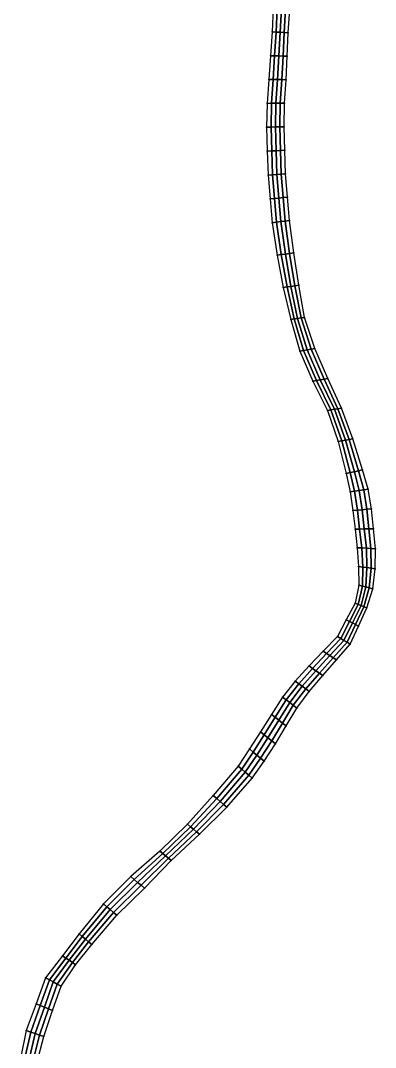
# Model space of a CAD drawing. Extents: x 380707 to 407438, y 6452841 to 6483357.
# Drawn here: x 405006 to 405661, y 6475747 to 6477642 of the extents above; entities that cross this region are included whole.
import ezdxf

# ---------------------------------------------------------------- set-up
doc = ezdxf.new("R2010")
doc.units = 0
for name, color, linetype in [('MESH_BOUND', 25, 'CONTINUOUS'), ('MESH_ELEMS', 18, 'CONTINUOUS'), ('MESH_NODES', 18, 'CONTINUOUS')]:
    doc.layers.add(name, color=color, linetype=linetype)

msp = doc.modelspace()

# ---------------------------------------------------------------- linework, layer by layer
at = {"layer": 'MESH_BOUND', "color": 25}
for points in [[(405472.218, 6477664.85, 0.608), (405470.573, 6477620.76, 0.78)], [(405500.307, 6477619.12, 1.784), (405503.106, 6477662.41, 1.919)], [(405470.573, 6477620.76, 0.78), (405467.422, 6477576.77, 0.988)], [(405498.585, 6477575.77, 1.613), (405500.307, 6477619.12, 1.784)], [(405467.422, 6477576.77, 0.988), (405464.305, 6477532.76, 0.468)], [(405496.197, 6477532.46, 1.272), (405498.585, 6477575.77, 1.613)], [(405464.305, 6477532.76, 0.468), (405461.235, 6477488.76, 1.06)], [(405493.631, 6477489.15, 0.99), (405496.197, 6477532.46, 1.272)], [(405461.235, 6477488.76, 1.06), (405460.431, 6477444.7, 0.679)], [(405492.87, 6477445.81, 1.375), (405493.631, 6477489.15, 0.99)], [(405460.431, 6477444.7, 0.679), (405461.71, 6477400.61, 1)], [(405493.812, 6477402.44, 1.758), (405492.87, 6477445.81, 1.375)], [(405461.71, 6477400.61, 1), (405463.387, 6477356.54, 1.253)], [(405495.223, 6477359.09, 1.522), (405493.812, 6477402.44, 1.758)], [(405463.387, 6477356.54, 1.253), (405466.972, 6477312.57, 1.178)], [(405498.837, 6477315.86, 1.673), (405495.223, 6477359.09, 1.522)], [(405502.451, 6477272.63, 1.532), (405498.837, 6477315.86, 1.673)], [(405466.972, 6477312.57, 1.178), (405470.557, 6477268.6, 0.507)], [(405470.557, 6477268.6, 0.507), (405479.779, 6477208.66, 0.664)], [(405510.52, 6477212.85, 1.692), (405502.451, 6477272.63, 1.532)], [(405479.779, 6477208.66, 0.664), (405491.099, 6477149.13, 0.308)], [(405519.581, 6477153.21, 1.853), (405510.52, 6477212.85, 1.692)], [(405491.099, 6477149.13, 0.308), (405504.892, 6477090.08, 0.197)], [(405530.393, 6477093.91, 1.367), (405519.581, 6477153.21, 1.853)], [(405504.892, 6477090.08, 0.197), (405521.818, 6477031.85, 0.189)], [(405549.221, 6477036.6, 1.727), (405530.393, 6477093.91, 1.367)], [(405521.818, 6477031.85, 0.189), (405545.511, 6476976.33, 0.289)], [(405573.283, 6476981.41, 2.3), (405549.221, 6477036.6, 1.727)], [(405545.511, 6476976.33, 0.289), (405572.571, 6476922.13, 0.177)], [(405598.616, 6476926.71, 1.267), (405573.283, 6476981.41, 2.3)], [(405572.571, 6476922.13, 0.177), (405592.572, 6476864.88, 0.177)], [(405619.799, 6476870.23, 1.113), (405598.616, 6476926.71, 1.267)], [(405592.572, 6476864.88, 0.177), (405607.22, 6476806.13, 0.879)], [(405637.546, 6476812.6, 1.472), (405619.799, 6476870.23, 1.113)], [(405607.22, 6476806.13, 0.879), (405614.505, 6476772.25, 0.415)], [(405647.895, 6476777.07, 1.746), (405637.546, 6476812.6, 1.472)], [(405614.505, 6476772.25, 0.415), (405619.534, 6476737.99, 0.787)], [(405653.66, 6476740.64, 1.494), (405647.895, 6476777.07, 1.746)], [(405619.534, 6476737.99, 0.787), (405623.633, 6476703.58, 0.702)], [(405657.47, 6476703.83, 1), (405653.66, 6476740.64, 1.494)], [(405623.633, 6476703.58, 0.702), (405627.731, 6476669.16, 1.056)], [(405661.28, 6476667.02, 0.587), (405657.47, 6476703.83, 1)], [(405627.731, 6476669.16, 1.056), (405630.077, 6476634.6, 0.653)], [(405660.735, 6476630.09, 1.46), (405661.28, 6476667.02, 0.587)], [(405630.077, 6476634.6, 0.653), (405630.653, 6476600.01, 0.438)], [(405656.372, 6476593.5, 1.491), (405660.735, 6476630.09, 1.46)], [(405630.653, 6476600.01, 0.438), (405623.614, 6476566.71, 0.326)], [(405645.605, 6476558.24, 1.712), (405656.372, 6476593.5, 1.491)], [(405623.614, 6476566.71, 0.326), (405607.422, 6476536.07, 0.735)], [(405630.143, 6476524.62, 2.252), (405645.605, 6476558.24, 1.712)], [(405607.422, 6476536.07, 0.735), (405591.23, 6476505.43, 0.441)], [(405614.679, 6476491, 1.713), (405630.143, 6476524.62, 2.252)], [(405591.23, 6476505.43, 0.441), (405564.951, 6476478.23, 1.498)], [(405589.385, 6476462.13, 2.583), (405614.679, 6476491, 1.713)], [(405564.951, 6476478.23, 1.498), (405538.671, 6476451.03, 0.834)], [(405564.091, 6476433.25, 2.102), (405589.385, 6476462.13, 2.583)], [(405538.671, 6476451.03, 0.834), (405513.195, 6476423.08, 0.295)], [(405539.176, 6476404.05, 2.236), (405564.091, 6476433.25, 2.102)], [(405513.195, 6476423.08, 0.295), (405489.776, 6476393.52, 1.52)], [(405489.776, 6476393.52, 1.52), (405469.434, 6476361.63, 0.41)], [(405516.254, 6476373.39, 1.586), (405539.176, 6476404.05, 2.236)], [(405496.489, 6476340.49, 2.018), (405516.254, 6476373.39, 1.586)], [(405469.434, 6476361.63, 0.41), (405449.089, 6476329.75, 0.908)], [(405449.089, 6476329.75, 0.908), (405428.652, 6476297.92, 0.635)], [(405476.728, 6476307.58, 2.27), (405496.489, 6476340.49, 2.018)], [(405428.652, 6476297.92, 0.635), (405408.037, 6476266.21, 1.178)], [(405455.829, 6476275.41, 2.341), (405476.728, 6476307.58, 2.27)], [(405433.706, 6476244.04, 2.504), (405455.829, 6476275.41, 2.341)], [(405408.037, 6476266.21, 1.178), (405362.035, 6476211.82, 0.434)], [(405387.117, 6476190.28, 2.707), (405433.706, 6476244.04, 2.504)], [(405362.035, 6476211.82, 0.434), (405314.212, 6476159.07, 0.532)], [(405336.578, 6476140.44, 2.498), (405387.117, 6476190.28, 2.707)], [(405314.212, 6476159.07, 0.532), (405263.349, 6476109.32, 0.532)], [(405284.36, 6476092.21, 1.503), (405336.578, 6476140.44, 2.498)], [(405263.349, 6476109.32, 0.532), (405209.538, 6476062.68, 0.354)], [(405234.936, 6476041.04, 2.261), (405284.36, 6476092.21, 1.503)], [(405209.538, 6476062.68, 0.354), (405159.374, 6476012.1, 1.473)], [(405184.273, 6475991.1, 2.161), (405234.936, 6476041.04, 2.261)], [(405159.374, 6476012.1, 1.473), (405114.404, 6475957.05, 0.481)], [(405137.745, 6475937.44, 2.653), (405184.273, 6475991.1, 2.161)], [(405114.404, 6475957.05, 0.481), (405083.752, 6475916.11, 0.482)], [(405107.989, 6475900.01, 1.872), (405137.745, 6475937.44, 2.653)], [(405083.752, 6475916.11, 0.482), (405052.59, 6475875.71, 0.271)], [(405080.966, 6475860.55, 1.991), (405107.989, 6475900.01, 1.872)], [(405052.59, 6475875.71, 0.271), (405034.953, 6475827.71, 0.204)], [(405065.468, 6475815.33, 2.147), (405080.966, 6475860.55, 1.991)], [(405034.953, 6475827.71, 0.204), (405016.874, 6475778.52, 1.051)], [(405049.411, 6475767.37, 1.38), (405065.468, 6475815.33, 2.147)], [(405016.874, 6475778.52, 1.051), (405006.238, 6475727.21, 0.878)], [(405036.489, 6475718.46, 1.005), (405049.411, 6475767.37, 1.38)]]:
    msp.add_polyline3d(points, dxfattribs=at)
at = {"layer": 'MESH_ELEMS', "color": 178}
for points in [[(405470.573, 6477620.76, 0.78), (405478.006, 6477620.35, 0.299), (405479.94, 6477664.24, 0.309), (405472.218, 6477664.85, 0.608)], [(405478.006, 6477620.35, 0.299), (405485.44, 6477619.94, 0.482), (405487.662, 6477663.63, 0.404), (405479.94, 6477664.24, 0.309)], [(405485.44, 6477619.94, 0.482), (405492.874, 6477619.53, 1.076), (405495.384, 6477663.02, 1.024), (405487.662, 6477663.63, 0.404)], [(405492.874, 6477619.53, 1.076), (405500.307, 6477619.12, 1.784), (405503.106, 6477662.41, 1.919), (405495.384, 6477663.02, 1.024)], [(405467.422, 6477576.77, 0.988), (405475.213, 6477576.52, 0.44), (405478.006, 6477620.35, 0.299), (405470.573, 6477620.76, 0.78)], [(405475.213, 6477576.52, 0.44), (405483.004, 6477576.27, 0.402), (405485.44, 6477619.94, 0.482), (405478.006, 6477620.35, 0.299)], [(405483.004, 6477576.27, 0.402), (405490.795, 6477576.02, 1.029), (405492.874, 6477619.53, 1.076), (405485.44, 6477619.94, 0.482)], [(405490.795, 6477576.02, 1.029), (405498.585, 6477575.77, 1.613), (405500.307, 6477619.12, 1.784), (405492.874, 6477619.53, 1.076)], [(405464.305, 6477532.76, 0.468), (405472.278, 6477532.69, 0.18), (405475.213, 6477576.52, 0.44), (405467.422, 6477576.77, 0.988)], [(405472.278, 6477532.69, 0.18), (405480.251, 6477532.61, 0.071), (405483.004, 6477576.27, 0.402), (405475.213, 6477576.52, 0.44)], [(405480.251, 6477532.61, 0.071), (405488.224, 6477532.53, 0.515), (405490.795, 6477576.02, 1.029), (405483.004, 6477576.27, 0.402)], [(405488.224, 6477532.53, 0.515), (405496.197, 6477532.46, 1.272), (405498.585, 6477575.77, 1.613), (405490.795, 6477576.02, 1.029)], [(405461.235, 6477488.76, 1.06), (405469.334, 6477488.86, 0.584), (405472.278, 6477532.69, 0.18), (405464.305, 6477532.76, 0.468)], [(405469.334, 6477488.86, 0.584), (405477.433, 6477488.95, 0.393), (405480.251, 6477532.61, 0.071), (405472.278, 6477532.69, 0.18)], [(405477.433, 6477488.95, 0.393), (405485.532, 6477489.05, 0.665), (405488.224, 6477532.53, 0.515), (405480.251, 6477532.61, 0.071)], [(405485.532, 6477489.05, 0.665), (405493.631, 6477489.15, 0.99), (405496.197, 6477532.46, 1.272), (405488.224, 6477532.53, 0.515)], [(405460.431, 6477444.7, 0.679), (405468.54, 6477444.98, 0.319), (405469.334, 6477488.86, 0.584), (405461.235, 6477488.76, 1.06)], [(405468.54, 6477444.98, 0.319), (405476.65, 6477445.26, 0.288), (405477.433, 6477488.95, 0.393), (405469.334, 6477488.86, 0.584)], [(405476.65, 6477445.26, 0.288), (405484.76, 6477445.53, 0.783), (405485.532, 6477489.05, 0.665), (405477.433, 6477488.95, 0.393)], [(405484.76, 6477445.53, 0.783), (405492.87, 6477445.81, 1.375), (405493.631, 6477489.15, 0.99), (405485.532, 6477489.05, 0.665)], [(405461.71, 6477400.61, 1), (405469.736, 6477401.07, 0.324), (405468.54, 6477444.98, 0.319), (405460.431, 6477444.7, 0.679)], [(405469.736, 6477401.07, 0.324), (405477.761, 6477401.52, 0.51), (405476.65, 6477445.26, 0.288), (405468.54, 6477444.98, 0.319)], [(405477.761, 6477401.52, 0.51), (405485.787, 6477401.98, 1.125), (405484.76, 6477445.53, 0.783), (405476.65, 6477445.26, 0.288)], [(405485.787, 6477401.98, 1.125), (405493.812, 6477402.44, 1.758), (405492.87, 6477445.81, 1.375), (405484.76, 6477445.53, 0.783)], [(405463.387, 6477356.54, 1.253), (405471.346, 6477357.17, 1.15), (405469.736, 6477401.07, 0.324), (405461.71, 6477400.61, 1)], [(405471.346, 6477357.17, 1.15), (405479.305, 6477357.81, 1.102), (405477.761, 6477401.52, 0.51), (405469.736, 6477401.07, 0.324)], [(405479.305, 6477357.81, 1.102), (405487.264, 6477358.45, 1.094), (405485.787, 6477401.98, 1.125), (405477.761, 6477401.52, 0.51)], [(405487.264, 6477358.45, 1.094), (405495.223, 6477359.09, 1.522), (405493.812, 6477402.44, 1.758), (405485.787, 6477401.98, 1.125)], [(405466.972, 6477312.57, 1.178), (405474.938, 6477313.39, 0.553), (405471.346, 6477357.17, 1.15), (405463.387, 6477356.54, 1.253)], [(405474.938, 6477313.39, 0.553), (405482.904, 6477314.21, 0.597), (405479.305, 6477357.81, 1.102), (405471.346, 6477357.17, 1.15)], [(405482.904, 6477314.21, 0.597), (405490.871, 6477315.04, 0.923), (405487.264, 6477358.45, 1.094), (405479.305, 6477357.81, 1.102)], [(405490.871, 6477315.04, 0.923), (405498.837, 6477315.86, 1.673), (405495.223, 6477359.09, 1.522), (405487.264, 6477358.45, 1.094)], [(405486.504, 6477270.62, 0.202), (405494.477, 6477271.62, 0.548), (405490.871, 6477315.04, 0.923), (405482.904, 6477314.21, 0.597)], [(405494.477, 6477271.62, 0.548), (405502.451, 6477272.63, 1.532), (405498.837, 6477315.86, 1.673), (405490.871, 6477315.04, 0.923)], [(405470.557, 6477268.6, 0.507), (405478.53, 6477269.61, 0.234), (405474.938, 6477313.39, 0.553), (405466.972, 6477312.57, 1.178)], [(405478.53, 6477269.61, 0.234), (405486.504, 6477270.62, 0.202), (405482.904, 6477314.21, 0.597), (405474.938, 6477313.39, 0.553)], [(405479.779, 6477208.66, 0.664), (405487.464, 6477209.71, 0.225), (405478.53, 6477269.61, 0.234), (405470.557, 6477268.6, 0.507)], [(405487.464, 6477209.71, 0.225), (405495.15, 6477210.75, 0.177), (405486.504, 6477270.62, 0.202), (405478.53, 6477269.61, 0.234)], [(405495.15, 6477210.75, 0.177), (405502.835, 6477211.8, 0.342), (405494.477, 6477271.62, 0.548), (405486.504, 6477270.62, 0.202)], [(405502.835, 6477211.8, 0.342), (405510.52, 6477212.85, 1.692), (405502.451, 6477272.63, 1.532), (405494.477, 6477271.62, 0.548)], [(405491.099, 6477149.13, 0.308), (405498.22, 6477150.15, 0.18), (405487.464, 6477209.71, 0.225), (405479.779, 6477208.66, 0.664)], [(405498.22, 6477150.15, 0.18), (405505.34, 6477151.17, 0.249), (405495.15, 6477210.75, 0.177), (405487.464, 6477209.71, 0.225)], [(405505.34, 6477151.17, 0.249), (405512.46, 6477152.19, 0.639), (405502.835, 6477211.8, 0.342), (405495.15, 6477210.75, 0.177)], [(405512.46, 6477152.19, 0.639), (405519.581, 6477153.21, 1.853), (405510.52, 6477212.85, 1.692), (405502.835, 6477211.8, 0.342)], [(405504.892, 6477090.08, 0.197), (405511.267, 6477091.04, 0.173), (405498.22, 6477150.15, 0.18), (405491.099, 6477149.13, 0.308)], [(405511.267, 6477091.04, 0.173), (405517.642, 6477091.99, 0.167), (405505.34, 6477151.17, 0.249), (405498.22, 6477150.15, 0.18)], [(405517.642, 6477091.99, 0.167), (405524.018, 6477092.95, 0.477), (405512.46, 6477152.19, 0.639), (405505.34, 6477151.17, 0.249)], [(405524.018, 6477092.95, 0.477), (405530.393, 6477093.91, 1.367), (405519.581, 6477153.21, 1.853), (405512.46, 6477152.19, 0.639)], [(405521.818, 6477031.85, 0.189), (405528.669, 6477033.03, 0.185), (405511.267, 6477091.04, 0.173), (405504.892, 6477090.08, 0.197)], [(405528.669, 6477033.03, 0.185), (405535.52, 6477034.22, 0.331), (405517.642, 6477091.99, 0.167), (405511.267, 6477091.04, 0.173)], [(405535.52, 6477034.22, 0.331), (405542.371, 6477035.41, 0.655), (405524.018, 6477092.95, 0.477), (405517.642, 6477091.99, 0.167)], [(405542.371, 6477035.41, 0.655), (405549.221, 6477036.6, 1.727), (405530.393, 6477093.91, 1.367), (405524.018, 6477092.95, 0.477)], [(405545.511, 6476976.33, 0.289), (405552.454, 6476977.6, 0.179), (405528.669, 6477033.03, 0.185), (405521.818, 6477031.85, 0.189)], [(405552.454, 6476977.6, 0.179), (405559.397, 6476978.87, 0.187), (405535.52, 6477034.22, 0.331), (405528.669, 6477033.03, 0.185)], [(405559.397, 6476978.87, 0.187), (405566.34, 6476980.14, 0.844), (405542.371, 6477035.41, 0.655), (405535.52, 6477034.22, 0.331)], [(405566.34, 6476980.14, 0.844), (405573.283, 6476981.41, 2.3), (405549.221, 6477036.6, 1.727), (405542.371, 6477035.41, 0.655)], [(405572.571, 6476922.13, 0.177), (405579.083, 6476923.28, 0.178), (405552.454, 6476977.6, 0.179), (405545.511, 6476976.33, 0.289)], [(405579.083, 6476923.28, 0.178), (405585.594, 6476924.42, 0.178), (405559.397, 6476978.87, 0.187), (405552.454, 6476977.6, 0.179)], [(405585.594, 6476924.42, 0.178), (405592.105, 6476925.57, 0.341), (405566.34, 6476980.14, 0.844), (405559.397, 6476978.87, 0.187)], [(405592.105, 6476925.57, 0.341), (405598.616, 6476926.71, 1.267), (405573.283, 6476981.41, 2.3), (405566.34, 6476980.14, 0.844)], [(405592.572, 6476864.88, 0.177), (405599.379, 6476866.22, 0.177), (405579.083, 6476923.28, 0.178), (405572.571, 6476922.13, 0.177)], [(405599.379, 6476866.22, 0.177), (405606.185, 6476867.56, 0.179), (405585.594, 6476924.42, 0.178), (405579.083, 6476923.28, 0.178)], [(405606.185, 6476867.56, 0.179), (405612.992, 6476868.89, 0.205), (405592.105, 6476925.57, 0.341), (405585.594, 6476924.42, 0.178)], [(405612.992, 6476868.89, 0.205), (405619.799, 6476870.23, 1.113), (405598.616, 6476926.71, 1.267), (405592.105, 6476925.57, 0.341)], [(405607.22, 6476806.13, 0.879), (405614.801, 6476807.75, 0.177), (405599.379, 6476866.22, 0.177), (405592.572, 6476864.88, 0.177)], [(405614.801, 6476807.75, 0.177), (405622.383, 6476809.37, 0.181), (405606.185, 6476867.56, 0.179), (405599.379, 6476866.22, 0.177)], [(405622.383, 6476809.37, 0.181), (405629.965, 6476810.98, 0.199), (405612.992, 6476868.89, 0.205), (405606.185, 6476867.56, 0.179)], [(405629.965, 6476810.98, 0.199), (405637.546, 6476812.6, 1.472), (405619.799, 6476870.23, 1.113), (405612.992, 6476868.89, 0.205)], [(405614.505, 6476772.25, 0.415), (405622.852, 6476773.45, 0.178), (405614.801, 6476807.75, 0.177), (405607.22, 6476806.13, 0.879)], [(405622.852, 6476773.45, 0.178), (405631.2, 6476774.66, 0.177), (405622.383, 6476809.37, 0.181), (405614.801, 6476807.75, 0.177)], [(405631.2, 6476774.66, 0.177), (405639.547, 6476775.86, 0.202), (405629.965, 6476810.98, 0.199), (405622.383, 6476809.37, 0.181)], [(405639.547, 6476775.86, 0.202), (405647.895, 6476777.07, 1.746), (405637.546, 6476812.6, 1.472), (405629.965, 6476810.98, 0.199)], [(405619.534, 6476737.99, 0.787), (405628.066, 6476738.65, 0.191), (405622.852, 6476773.45, 0.178), (405614.505, 6476772.25, 0.415)], [(405628.066, 6476738.65, 0.191), (405636.597, 6476739.32, 0.181), (405631.2, 6476774.66, 0.177), (405622.852, 6476773.45, 0.178)], [(405636.597, 6476739.32, 0.181), (405645.128, 6476739.98, 0.539), (405639.547, 6476775.86, 0.202), (405631.2, 6476774.66, 0.177)], [(405645.128, 6476739.98, 0.539), (405653.66, 6476740.64, 1.494), (405647.895, 6476777.07, 1.746), (405639.547, 6476775.86, 0.202)], [(405623.633, 6476703.58, 0.702), (405632.092, 6476703.64, 0.183), (405628.066, 6476738.65, 0.191), (405619.534, 6476737.99, 0.787)], [(405632.092, 6476703.64, 0.183), (405640.551, 6476703.7, 0.189), (405636.597, 6476739.32, 0.181), (405628.066, 6476738.65, 0.191)], [(405640.551, 6476703.7, 0.189), (405649.011, 6476703.77, 0.242), (405645.128, 6476739.98, 0.539), (405636.597, 6476739.32, 0.181)], [(405649.011, 6476703.77, 0.242), (405657.47, 6476703.83, 1), (405653.66, 6476740.64, 1.494), (405645.128, 6476739.98, 0.539)], [(405627.731, 6476669.16, 1.056), (405636.118, 6476668.63, 0.244), (405632.092, 6476703.64, 0.183), (405623.633, 6476703.58, 0.702)], [(405636.118, 6476668.63, 0.244), (405644.506, 6476668.09, 0.245), (405640.551, 6476703.7, 0.189), (405632.092, 6476703.64, 0.183)], [(405644.506, 6476668.09, 0.245), (405652.893, 6476667.56, 0.23), (405649.011, 6476703.77, 0.242), (405640.551, 6476703.7, 0.189)], [(405652.893, 6476667.56, 0.23), (405661.28, 6476667.02, 0.587), (405657.47, 6476703.83, 1), (405649.011, 6476703.77, 0.242)], [(405630.077, 6476634.6, 0.653), (405637.741, 6476633.47, 0.187), (405636.118, 6476668.63, 0.244), (405627.731, 6476669.16, 1.056)], [(405637.741, 6476633.47, 0.187), (405645.406, 6476632.35, 0.196), (405644.506, 6476668.09, 0.245), (405636.118, 6476668.63, 0.244)], [(405645.406, 6476632.35, 0.196), (405653.071, 6476631.22, 0.395), (405652.893, 6476667.56, 0.23), (405644.506, 6476668.09, 0.245)], [(405653.071, 6476631.22, 0.395), (405660.735, 6476630.09, 1.46), (405661.28, 6476667.02, 0.587), (405652.893, 6476667.56, 0.23)], [(405630.653, 6476600.01, 0.438), (405637.083, 6476598.38, 0.191), (405637.741, 6476633.47, 0.187), (405630.077, 6476634.6, 0.653)], [(405637.083, 6476598.38, 0.191), (405643.513, 6476596.75, 0.268), (405645.406, 6476632.35, 0.196), (405637.741, 6476633.47, 0.187)], [(405643.513, 6476596.75, 0.268), (405649.942, 6476595.13, 0.542), (405653.071, 6476631.22, 0.395), (405645.406, 6476632.35, 0.196)], [(405649.942, 6476595.13, 0.542), (405656.372, 6476593.5, 1.491), (405660.735, 6476630.09, 1.46), (405653.071, 6476631.22, 0.395)], [(405623.614, 6476566.71, 0.326), (405629.112, 6476564.59, 0.252), (405637.083, 6476598.38, 0.191), (405630.653, 6476600.01, 0.438)], [(405629.112, 6476564.59, 0.252), (405634.609, 6476562.48, 0.248), (405643.513, 6476596.75, 0.268), (405637.083, 6476598.38, 0.191)], [(405634.609, 6476562.48, 0.248), (405640.107, 6476560.36, 0.513), (405649.942, 6476595.13, 0.542), (405643.513, 6476596.75, 0.268)], [(405640.107, 6476560.36, 0.513), (405645.605, 6476558.24, 1.712), (405656.372, 6476593.5, 1.491), (405649.942, 6476595.13, 0.542)], [(405607.422, 6476536.07, 0.735), (405613.102, 6476533.21, 0.183), (405629.112, 6476564.59, 0.252), (405623.614, 6476566.71, 0.326)], [(405613.102, 6476533.21, 0.183), (405618.783, 6476530.35, 0.278), (405634.609, 6476562.48, 0.248), (405629.112, 6476564.59, 0.252)], [(405618.783, 6476530.35, 0.278), (405624.463, 6476527.48, 0.97), (405640.107, 6476560.36, 0.513), (405634.609, 6476562.48, 0.248)], [(405624.463, 6476527.48, 0.97), (405630.143, 6476524.62, 2.252), (405645.605, 6476558.24, 1.712), (405640.107, 6476560.36, 0.513)], [(405591.23, 6476505.43, 0.441), (405597.092, 6476501.82, 0.204), (405613.102, 6476533.21, 0.183), (405607.422, 6476536.07, 0.735)], [(405597.092, 6476501.82, 0.204), (405602.954, 6476498.21, 0.344), (405618.783, 6476530.35, 0.278), (405613.102, 6476533.21, 0.183)], [(405602.954, 6476498.21, 0.344), (405608.817, 6476494.61, 1.177), (405624.463, 6476527.48, 0.97), (405618.783, 6476530.35, 0.278)], [(405608.817, 6476494.61, 1.177), (405614.679, 6476491, 1.713), (405630.143, 6476524.62, 2.252), (405624.463, 6476527.48, 0.97)], [(405564.951, 6476478.23, 1.498), (405571.059, 6476474.2, 0.347), (405597.092, 6476501.82, 0.204), (405591.23, 6476505.43, 0.441)], [(405571.059, 6476474.2, 0.347), (405577.168, 6476470.18, 0.497), (405602.954, 6476498.21, 0.344), (405597.092, 6476501.82, 0.204)], [(405577.168, 6476470.18, 0.497), (405583.276, 6476466.15, 1.024), (405608.817, 6476494.61, 1.177), (405602.954, 6476498.21, 0.344)], [(405583.276, 6476466.15, 1.024), (405589.385, 6476462.13, 2.583), (405614.679, 6476491, 1.713), (405608.817, 6476494.61, 1.177)], [(405538.671, 6476451.03, 0.834), (405545.026, 6476446.58, 0.188), (405571.059, 6476474.2, 0.347), (405564.951, 6476478.23, 1.498)], [(405545.026, 6476446.58, 0.188), (405551.381, 6476442.14, 0.183), (405577.168, 6476470.18, 0.497), (405571.059, 6476474.2, 0.347)], [(405551.381, 6476442.14, 0.183), (405557.736, 6476437.7, 1.095), (405583.276, 6476466.15, 1.024), (405577.168, 6476470.18, 0.497)], [(405557.736, 6476437.7, 1.095), (405564.091, 6476433.25, 2.102), (405589.385, 6476462.13, 2.583), (405583.276, 6476466.15, 1.024)], [(405513.195, 6476423.08, 0.295), (405519.691, 6476418.32, 0.2), (405545.026, 6476446.58, 0.188), (405538.671, 6476451.03, 0.834)], [(405519.691, 6476418.32, 0.2), (405526.186, 6476413.57, 0.201), (405551.381, 6476442.14, 0.183), (405545.026, 6476446.58, 0.188)], [(405526.186, 6476413.57, 0.201), (405532.681, 6476408.81, 0.632), (405557.736, 6476437.7, 1.095), (405551.381, 6476442.14, 0.183)], [(405532.681, 6476408.81, 0.632), (405539.176, 6476404.05, 2.236), (405564.091, 6476433.25, 2.102), (405557.736, 6476437.7, 1.095)], [(405489.776, 6476393.52, 1.52), (405496.395, 6476388.49, 1.165), (405519.691, 6476418.32, 0.2), (405513.195, 6476423.08, 0.295)], [(405496.395, 6476388.49, 1.165), (405503.015, 6476383.45, 0.926), (405526.186, 6476413.57, 0.201), (405519.691, 6476418.32, 0.2)], [(405503.015, 6476383.45, 0.926), (405509.634, 6476378.42, 0.805), (405532.681, 6476408.81, 0.632), (405526.186, 6476413.57, 0.201)], [(405509.634, 6476378.42, 0.805), (405516.254, 6476373.39, 1.586), (405539.176, 6476404.05, 2.236), (405532.681, 6476408.81, 0.632)], [(405469.434, 6476361.63, 0.41), (405476.198, 6476356.34, 0.237), (405496.395, 6476388.49, 1.165), (405489.776, 6476393.52, 1.52)], [(405476.198, 6476356.34, 0.237), (405482.961, 6476351.06, 0.157), (405503.015, 6476383.45, 0.926), (405496.395, 6476388.49, 1.165)], [(405482.961, 6476351.06, 0.157), (405489.725, 6476345.77, 0.597), (405509.634, 6476378.42, 0.805), (405503.015, 6476383.45, 0.926)], [(405489.725, 6476345.77, 0.597), (405496.489, 6476340.49, 2.018), (405516.254, 6476373.39, 1.586), (405509.634, 6476378.42, 0.805)], [(405449.089, 6476329.75, 0.908), (405455.998, 6476324.2, 0.367), (405476.198, 6476356.34, 0.237), (405469.434, 6476361.63, 0.41)], [(405455.998, 6476324.2, 0.367), (405462.908, 6476318.66, 0.29), (405482.961, 6476351.06, 0.157), (405476.198, 6476356.34, 0.237)], [(405462.908, 6476318.66, 0.29), (405469.818, 6476313.12, 1.159), (405489.725, 6476345.77, 0.597), (405482.961, 6476351.06, 0.157)], [(405428.652, 6476297.92, 0.635), (405435.447, 6476292.29, 0.467), (405455.998, 6476324.2, 0.367), (405449.089, 6476329.75, 0.908)], [(405469.818, 6476313.12, 1.159), (405476.728, 6476307.58, 2.27), (405496.489, 6476340.49, 2.018), (405489.725, 6476345.77, 0.597)], [(405435.447, 6476292.29, 0.467), (405442.241, 6476286.67, 0.357), (405462.908, 6476318.66, 0.29), (405455.998, 6476324.2, 0.367)], [(405442.241, 6476286.67, 0.357), (405449.035, 6476281.04, 0.657), (405469.818, 6476313.12, 1.159), (405462.908, 6476318.66, 0.29)], [(405449.035, 6476281.04, 0.657), (405455.829, 6476275.41, 2.341), (405476.728, 6476307.58, 2.27), (405469.818, 6476313.12, 1.159)], [(405408.037, 6476266.21, 1.178), (405414.454, 6476260.67, 0.645), (405435.447, 6476292.29, 0.467), (405428.652, 6476297.92, 0.635)], [(405414.454, 6476260.67, 0.645), (405420.872, 6476255.13, 0.405), (405442.241, 6476286.67, 0.357), (405435.447, 6476292.29, 0.467)], [(405420.872, 6476255.13, 0.405), (405427.289, 6476249.58, 0.756), (405449.035, 6476281.04, 0.657), (405442.241, 6476286.67, 0.357)], [(405427.289, 6476249.58, 0.756), (405433.706, 6476244.04, 2.504), (405455.829, 6476275.41, 2.341), (405449.035, 6476281.04, 0.657)], [(405362.035, 6476211.82, 0.434), (405368.305, 6476206.44, 0.364), (405414.454, 6476260.67, 0.645), (405408.037, 6476266.21, 1.178)], [(405368.305, 6476206.44, 0.364), (405374.576, 6476201.05, 0.695), (405420.872, 6476255.13, 0.405), (405414.454, 6476260.67, 0.645)], [(405374.576, 6476201.05, 0.695), (405380.846, 6476195.67, 1.41), (405427.289, 6476249.58, 0.756), (405420.872, 6476255.13, 0.405)], [(405380.846, 6476195.67, 1.41), (405387.117, 6476190.28, 2.707), (405433.706, 6476244.04, 2.504), (405427.289, 6476249.58, 0.756)], [(405314.212, 6476159.07, 0.532), (405319.803, 6476154.41, 0.633), (405368.305, 6476206.44, 0.364), (405362.035, 6476211.82, 0.434)], [(405319.803, 6476154.41, 0.633), (405325.395, 6476149.75, 0.921), (405374.576, 6476201.05, 0.695), (405368.305, 6476206.44, 0.364)], [(405325.395, 6476149.75, 0.921), (405330.987, 6476145.1, 1.36), (405380.846, 6476195.67, 1.41), (405374.576, 6476201.05, 0.695)], [(405330.987, 6476145.1, 1.36), (405336.578, 6476140.44, 2.498), (405387.117, 6476190.28, 2.707), (405380.846, 6476195.67, 1.41)], [(405263.349, 6476109.32, 0.532), (405268.602, 6476105.04, 0.48), (405319.803, 6476154.41, 0.633), (405314.212, 6476159.07, 0.532)], [(405268.602, 6476105.04, 0.48), (405273.855, 6476100.76, 0.616), (405325.395, 6476149.75, 0.921), (405319.803, 6476154.41, 0.633)], [(405273.855, 6476100.76, 0.616), (405279.108, 6476096.48, 0.865), (405330.987, 6476145.1, 1.36), (405325.395, 6476149.75, 0.921)], [(405279.108, 6476096.48, 0.865), (405284.36, 6476092.21, 1.503), (405336.578, 6476140.44, 2.498), (405330.987, 6476145.1, 1.36)], [(405209.538, 6476062.68, 0.354), (405215.887, 6476057.27, 0.591), (405268.602, 6476105.04, 0.48), (405263.349, 6476109.32, 0.532)], [(405215.887, 6476057.27, 0.591), (405222.237, 6476051.86, 1.028), (405273.855, 6476100.76, 0.616), (405268.602, 6476105.04, 0.48)], [(405222.237, 6476051.86, 1.028), (405228.586, 6476046.45, 1.124), (405279.108, 6476096.48, 0.865), (405273.855, 6476100.76, 0.616)], [(405228.586, 6476046.45, 1.124), (405234.936, 6476041.04, 2.261), (405284.36, 6476092.21, 1.503), (405279.108, 6476096.48, 0.865)], [(405159.374, 6476012.1, 1.473), (405165.599, 6476006.85, 1.039), (405215.887, 6476057.27, 0.591), (405209.538, 6476062.68, 0.354)], [(405165.599, 6476006.85, 1.039), (405171.823, 6476001.6, 0.618), (405222.237, 6476051.86, 1.028), (405215.887, 6476057.27, 0.591)], [(405171.823, 6476001.6, 0.618), (405178.048, 6475996.35, 1.083), (405228.586, 6476046.45, 1.124), (405222.237, 6476051.86, 1.028)], [(405178.048, 6475996.35, 1.083), (405184.273, 6475991.1, 2.161), (405234.936, 6476041.04, 2.261), (405228.586, 6476046.45, 1.124)], [(405114.404, 6475957.05, 0.481), (405120.239, 6475952.15, 0.354), (405165.599, 6476006.85, 1.039), (405159.374, 6476012.1, 1.473)], [(405120.239, 6475952.15, 0.354), (405126.074, 6475947.25, 0.475), (405171.823, 6476001.6, 0.618), (405165.599, 6476006.85, 1.039)], [(405126.074, 6475947.25, 0.475), (405131.91, 6475942.34, 0.755), (405178.048, 6475996.35, 1.083), (405171.823, 6476001.6, 0.618)], [(405131.91, 6475942.34, 0.755), (405137.745, 6475937.44, 2.653), (405184.273, 6475991.1, 2.161), (405178.048, 6475996.35, 1.083)], [(405083.752, 6475916.11, 0.482), (405089.811, 6475912.09, 0.53), (405120.239, 6475952.15, 0.354), (405114.404, 6475957.05, 0.481)], [(405089.811, 6475912.09, 0.53), (405095.87, 6475908.06, 0.654), (405126.074, 6475947.25, 0.475), (405120.239, 6475952.15, 0.354)], [(405095.87, 6475908.06, 0.654), (405101.929, 6475904.03, 0.827), (405131.91, 6475942.34, 0.755), (405126.074, 6475947.25, 0.475)], [(405101.929, 6475904.03, 0.827), (405107.989, 6475900.01, 1.872), (405137.745, 6475937.44, 2.653), (405131.91, 6475942.34, 0.755)], [(405052.59, 6475875.71, 0.271), (405059.684, 6475871.92, 0.193), (405089.811, 6475912.09, 0.53), (405083.752, 6475916.11, 0.482)], [(405059.684, 6475871.92, 0.193), (405066.778, 6475868.13, 0.449), (405095.87, 6475908.06, 0.654), (405089.811, 6475912.09, 0.53)], [(405066.778, 6475868.13, 0.449), (405073.872, 6475864.34, 0.864), (405101.929, 6475904.03, 0.827), (405095.87, 6475908.06, 0.654)], [(405073.872, 6475864.34, 0.864), (405080.966, 6475860.55, 1.991), (405107.989, 6475900.01, 1.872), (405101.929, 6475904.03, 0.827)], [(405034.953, 6475827.71, 0.204), (405042.582, 6475824.62, 0.131), (405059.684, 6475871.92, 0.193), (405052.59, 6475875.71, 0.271)], [(405042.582, 6475824.62, 0.131), (405050.21, 6475821.52, 0.388), (405066.778, 6475868.13, 0.449), (405059.684, 6475871.92, 0.193)], [(405050.21, 6475821.52, 0.388), (405057.839, 6475818.42, 1.43), (405073.872, 6475864.34, 0.864), (405066.778, 6475868.13, 0.449)], [(405057.839, 6475818.42, 1.43), (405065.468, 6475815.33, 2.147), (405080.966, 6475860.55, 1.991), (405073.872, 6475864.34, 0.864)], [(405016.874, 6475778.52, 1.051), (405025.008, 6475775.73, 0.356), (405042.582, 6475824.62, 0.131), (405034.953, 6475827.71, 0.204)], [(405025.008, 6475775.73, 0.356), (405033.143, 6475772.94, 0.233), (405050.21, 6475821.52, 0.388), (405042.582, 6475824.62, 0.131)], [(405033.143, 6475772.94, 0.233), (405041.277, 6475770.15, 0.28), (405057.839, 6475818.42, 1.43), (405050.21, 6475821.52, 0.388)], [(405041.277, 6475770.15, 0.28), (405049.411, 6475767.37, 1.38), (405065.468, 6475815.33, 2.147), (405057.839, 6475818.42, 1.43)], [(405006.238, 6475727.21, 0.878), (405013.8, 6475725.02, 0.515), (405025.008, 6475775.73, 0.356), (405016.874, 6475778.52, 1.051)], [(405013.8, 6475725.02, 0.515), (405021.363, 6475722.83, 0.478), (405033.143, 6475772.94, 0.233), (405025.008, 6475775.73, 0.356)], [(405021.363, 6475722.83, 0.478), (405028.926, 6475720.65, 0.467), (405041.277, 6475770.15, 0.28), (405033.143, 6475772.94, 0.233)], [(405028.926, 6475720.65, 0.467), (405036.489, 6475718.46, 1.005), (405049.411, 6475767.37, 1.38), (405041.277, 6475770.15, 0.28)]]:
    msp.add_3dface(points, dxfattribs=at)
at = {"layer": 'MESH_NODES', "color": 18}
for p in [(405470.573, 6477620.76, 0.78), (405478.006, 6477620.35, 0.299), (405485.44, 6477619.94, 0.482), (405492.874, 6477619.53, 1.076), (405500.307, 6477619.12, 1.784), (405467.422, 6477576.77, 0.988), (405475.213, 6477576.52, 0.44), (405483.004, 6477576.27, 0.402), (405490.795, 6477576.02, 1.029), (405498.585, 6477575.77, 1.613), (405464.305, 6477532.76, 0.468), (405472.278, 6477532.69, 0.18), (405480.251, 6477532.61, 0.071), (405488.224, 6477532.53, 0.515), (405496.197, 6477532.46, 1.272), (405461.235, 6477488.76, 1.06), (405469.334, 6477488.86, 0.584), (405477.433, 6477488.95, 0.393), (405485.532, 6477489.05, 0.665), (405493.631, 6477489.15, 0.99), (405460.431, 6477444.7, 0.679), (405468.54, 6477444.98, 0.319), (405476.65, 6477445.26, 0.288), (405484.76, 6477445.53, 0.783), (405492.87, 6477445.81, 1.375), (405461.71, 6477400.61, 1), (405469.736, 6477401.07, 0.324), (405477.761, 6477401.52, 0.51), (405485.787, 6477401.98, 1.125), (405493.812, 6477402.44, 1.758), (405463.387, 6477356.54, 1.253), (405471.346, 6477357.17, 1.15), (405479.305, 6477357.81, 1.102), (405487.264, 6477358.45, 1.094), (405495.223, 6477359.09, 1.522), (405490.871, 6477315.04, 0.923), (405498.837, 6477315.86, 1.673), (405466.972, 6477312.57, 1.178), (405474.938, 6477313.39, 0.553), (405482.904, 6477314.21, 0.597), (405470.557, 6477268.6, 0.507), (405478.53, 6477269.61, 0.234), (405486.504, 6477270.62, 0.202), (405494.477, 6477271.62, 0.548), (405502.451, 6477272.63, 1.532), (405479.779, 6477208.66, 0.664), (405487.464, 6477209.71, 0.225), (405495.15, 6477210.75, 0.177), (405502.835, 6477211.8, 0.342), (405510.52, 6477212.85, 1.692), (405491.099, 6477149.13, 0.308), (405498.22, 6477150.15, 0.18), (405505.34, 6477151.17, 0.249), (405512.46, 6477152.19, 0.639), (405519.581, 6477153.21, 1.853), (405504.892, 6477090.08, 0.197), (405511.267, 6477091.04, 0.173), (405517.642, 6477091.99, 0.167), (405524.018, 6477092.95, 0.477), (405530.393, 6477093.91, 1.367), (405521.818, 6477031.85, 0.189), (405528.669, 6477033.03, 0.185), (405535.52, 6477034.22, 0.331), (405542.371, 6477035.41, 0.655), (405549.221, 6477036.6, 1.727), (405545.511, 6476976.33, 0.289), (405552.454, 6476977.6, 0.179), (405559.397, 6476978.87, 0.187), (405566.34, 6476980.14, 0.844), (405573.283, 6476981.41, 2.3), (405572.571, 6476922.13, 0.177), (405579.083, 6476923.28, 0.178), (405585.594, 6476924.42, 0.178), (405592.105, 6476925.57, 0.341), (405598.616, 6476926.71, 1.267), (405592.572, 6476864.88, 0.177), (405599.379, 6476866.22, 0.177), (405606.185, 6476867.56, 0.179), (405612.992, 6476868.89, 0.205), (405619.799, 6476870.23, 1.113), (405607.22, 6476806.13, 0.879), (405614.801, 6476807.75, 0.177), (405622.383, 6476809.37, 0.181), (405629.965, 6476810.98, 0.199), (405637.546, 6476812.6, 1.472), (405614.505, 6476772.25, 0.415), (405622.852, 6476773.45, 0.178), (405631.2, 6476774.66, 0.177), (405639.547, 6476775.86, 0.202), (405647.895, 6476777.07, 1.746), (405619.534, 6476737.99, 0.787), (405628.066, 6476738.65, 0.191), (405636.597, 6476739.32, 0.181), (405645.128, 6476739.98, 0.539), (405653.66, 6476740.64, 1.494), (405623.633, 6476703.58, 0.702), (405632.092, 6476703.64, 0.183), (405640.551, 6476703.7, 0.189), (405649.011, 6476703.77, 0.242), (405657.47, 6476703.83, 1), (405627.731, 6476669.16, 1.056), (405636.118, 6476668.63, 0.244), (405644.506, 6476668.09, 0.245), (405652.893, 6476667.56, 0.23), (405661.28, 6476667.02, 0.587), (405630.077, 6476634.6, 0.653), (405637.741, 6476633.47, 0.187), (405645.406, 6476632.35, 0.196), (405653.071, 6476631.22, 0.395), (405660.735, 6476630.09, 1.46), (405630.653, 6476600.01, 0.438), (405637.083, 6476598.38, 0.191), (405643.513, 6476596.75, 0.268), (405649.942, 6476595.13, 0.542), (405656.372, 6476593.5, 1.491), (405623.614, 6476566.71, 0.326), (405629.112, 6476564.59, 0.252), (405634.609, 6476562.48, 0.248), (405640.107, 6476560.36, 0.513), (405645.605, 6476558.24, 1.712), (405607.422, 6476536.07, 0.735), (405613.102, 6476533.21, 0.183), (405618.783, 6476530.35, 0.278), (405624.463, 6476527.48, 0.97), (405630.143, 6476524.62, 2.252), (405591.23, 6476505.43, 0.441), (405597.092, 6476501.82, 0.204), (405602.954, 6476498.21, 0.344), (405608.817, 6476494.61, 1.177), (405614.679, 6476491, 1.713), (405564.951, 6476478.23, 1.498), (405571.059, 6476474.2, 0.347), (405577.168, 6476470.18, 0.497), (405583.276, 6476466.15, 1.024), (405589.385, 6476462.13, 2.583), (405538.671, 6476451.03, 0.834), (405545.026, 6476446.58, 0.188), (405551.381, 6476442.14, 0.183), (405557.736, 6476437.7, 1.095), (405564.091, 6476433.25, 2.102), (405513.195, 6476423.08, 0.295), (405519.691, 6476418.32, 0.2), (405526.186, 6476413.57, 0.201), (405532.681, 6476408.81, 0.632), (405489.776, 6476393.52, 1.52), (405496.395, 6476388.49, 1.165), (405539.176, 6476404.05, 2.236), (405503.015, 6476383.45, 0.926), (405509.634, 6476378.42, 0.805), (405516.254, 6476373.39, 1.586), (405469.434, 6476361.63, 0.41), (405476.198, 6476356.34, 0.237), (405482.961, 6476351.06, 0.157), (405449.089, 6476329.75, 0.908), (405489.725, 6476345.77, 0.597), (405496.489, 6476340.49, 2.018), (405455.998, 6476324.2, 0.367), (405462.908, 6476318.66, 0.29), (405469.818, 6476313.12, 1.159), (405428.652, 6476297.92, 0.635), (405435.447, 6476292.29, 0.467), (405476.728, 6476307.58, 2.27), (405442.241, 6476286.67, 0.357), (405449.035, 6476281.04, 0.657), (405455.829, 6476275.41, 2.341), (405408.037, 6476266.21, 1.178), (405414.454, 6476260.67, 0.645), (405420.872, 6476255.13, 0.405), (405427.289, 6476249.58, 0.756), (405433.706, 6476244.04, 2.504), (405362.035, 6476211.82, 0.434), (405368.305, 6476206.44, 0.364), (405374.576, 6476201.05, 0.695), (405380.846, 6476195.67, 1.41), (405387.117, 6476190.28, 2.707), (405314.212, 6476159.07, 0.532), (405319.803, 6476154.41, 0.633), (405325.395, 6476149.75, 0.921), (405330.987, 6476145.1, 1.36), (405336.578, 6476140.44, 2.498), (405263.349, 6476109.32, 0.532), (405268.602, 6476105.04, 0.48), (405273.855, 6476100.76, 0.616), (405279.108, 6476096.48, 0.865), (405284.36, 6476092.21, 1.503), (405209.538, 6476062.68, 0.354), (405215.887, 6476057.27, 0.591), (405222.237, 6476051.86, 1.028), (405228.586, 6476046.45, 1.124), (405234.936, 6476041.04, 2.261), (405159.374, 6476012.1, 1.473), (405165.599, 6476006.85, 1.039), (405171.823, 6476001.6, 0.618), (405178.048, 6475996.35, 1.083), (405184.273, 6475991.1, 2.161), (405114.404, 6475957.05, 0.481), (405120.239, 6475952.15, 0.354), (405126.074, 6475947.25, 0.475), (405131.91, 6475942.34, 0.755), (405137.745, 6475937.44, 2.653), (405083.752, 6475916.11, 0.482), (405089.811, 6475912.09, 0.53), (405095.87, 6475908.06, 0.654), (405101.929, 6475904.03, 0.827), (405107.989, 6475900.01, 1.872), (405052.59, 6475875.71, 0.271), (405059.684, 6475871.92, 0.193), (405066.778, 6475868.13, 0.449), (405073.872, 6475864.34, 0.864), (405080.966, 6475860.55, 1.991), (405034.953, 6475827.71, 0.204), (405042.582, 6475824.62, 0.131), (405050.21, 6475821.52, 0.388), (405057.839, 6475818.42, 1.43), (405065.468, 6475815.33, 2.147), (405016.874, 6475778.52, 1.051), (405025.008, 6475775.73, 0.356), (405033.143, 6475772.94, 0.233), (405041.277, 6475770.15, 0.28), (405049.411, 6475767.37, 1.38)]:
    msp.add_point(p, dxfattribs=at)

doc.saveas('drawing.dxf')
